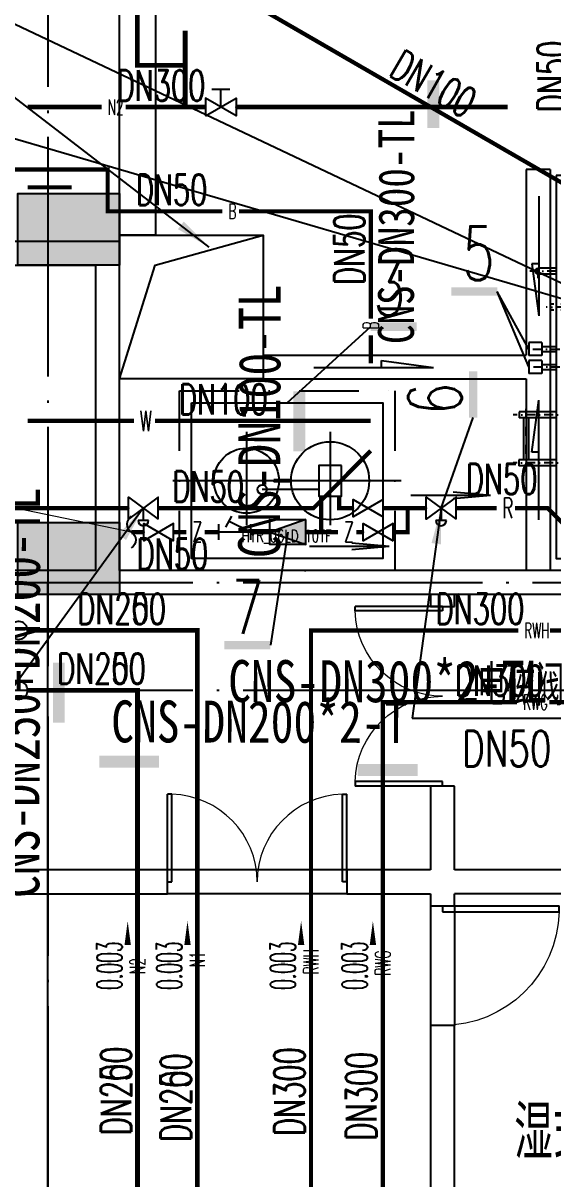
# Model space of a CAD drawing. Extents: x 179183 to 294833, y 947252 to 1004652.
# Drawn here: x 215277 to 219706, y 971689 to 981342 of the extents above; entities that cross this region are included whole.
import ezdxf
from ezdxf.enums import TextEntityAlignment as Align

# ---------------------------------------------------------------- set-up
doc = ezdxf.new("R2010")
doc.units = 0
doc.header["$LTSCALE"] = 1000
for name, pattern in [('DASH', [0.35, 0.25, -0.1]), ('DASH_50', [0.175, 0.125, -0.05]), ('DASHDOT', [1, 0.5, -0.25, 0, -0.25]), ('DASHDOT2', [0.5, 0.25, -0.125, 0, -0.125]), ('DOTE', [2.42, 2, -0.2, 0.02, -0.2])]:
    doc.linetypes.add(name, pattern=pattern)
for name, color, linetype in [('a_bz', 2, 'Continuous'), ('a_shb', 2, 'Continuous'), ('a_shb_jc', 5, 'Continuous'), ('a_shg', 130, 'Continuous'), ('a_建筑_明沟', 1, 'Continuous'), ('a_建筑_明沟_bz', 141, 'Continuous'), ('a_水', 6, 'Continuous'), ('a_电', 5, 'Continuous'), ('DIM-暖回水', 3, 'Continuous'), ('DOOR_FIRE', 4, 'Continuous'), ('DOTE', 1, 'DOTE'), ('PIPE-安全阀泄水管', 3, 'Continuous'), ('PIPE-暖供水', 3, 'Continuous'), ('PIPE-暖回水', 2, 'DASH'), ('PIPE-热媒供水管', 30, 'Continuous'), ('PIPE-热媒回水管', 30, 'DASH'), ('PIPE-自来水管', 3, 'Z'), ('PIPE-补水管', 44, 'B1'), ('PIPE-软化水管', 3, 'R'), ('PUB_TEXT', 7, 'Continuous'), ('SHG', 130, 'Continuous'), ('TEXT-安全阀泄水管', 7, 'Continuous'), ('TEXT-暖供水', 7, 'Continuous'), ('TEXT-暖回水', 7, 'Continuous'), ('TEXT-热媒供水管', 7, 'Continuous'), ('TEXT-热媒回水管', 7, 'Continuous'), ('TEXT-空冷却供水', 7, 'Continuous'), ('TEXT-自来水管', 7, 'Continuous'), ('TEXT-补水管', 7, 'Continuous'), ('TEXT-软化水管', 7, 'Continuous'), ('VALUE-软化水管', 7, 'Continuous'), ('VALVE-暖供水', 7, 'Continuous'), ('VALVE-空冷热回水分区2', 7, 'Continuous'), ('WALL', 2, 'Continuous'), ('抗震支吊架', 2, 'Continuous'), ('结构柱子', 253, 'Continuous')]:
    doc.layers.add(name, color=color, linetype=linetype)
doc.layers.add('a_shb_ls', color=32, linetype='Continuous', lineweight=13)
doc.styles.add('_TCH_DIM', font='SIMPLEX', dxfattribs={"bigfont": 'GBCBIG'})
doc.styles.add('_THVAC_DIM', font='simplex.shx', dxfattribs={"width": 0.7, "height": 3, "bigfont": 'gbcbig.shx'})
doc.styles.add('_THVAC_PIPEDN', font='simplex.shx', dxfattribs={"width": 0.7, "height": 3, "bigfont": 'gbcbig.shx'})
doc.styles.add('_THVAC_PIPETEXT', font='simplex.shx', dxfattribs={"width": 0.7, "height": 1.5, "bigfont": 'gbcbig.shx'})
doc.styles.add('HZ', font='simplex.shx', dxfattribs={"width": 0.8, "bigfont": 'gbcbig.shx'})
doc.styles.add('kzcad', font='', dxfattribs={"width": 0.8})
doc.styles.get("Standard").update_dxf_attribs({"font": 'simplex.shx', "width": 0.7, "bigfont": 'gbcbig.shx'})
doc.styles.get('kzcad').set_extended_font_data('SimSun')
doc.linetypes.add('B1', pattern='A,2,-0.1,[" B",_THVAC_PIPETEXT,S=0.1,R=0,X=-0.1,Y=-0.08],-0.2', length=2.3)
doc.linetypes.add('R', pattern='A,2,-0.1,[" R",_THVAC_PIPETEXT,S=0.1,R=0,X=-0.05,Y=-0.08],-0.2', length=2.3)
doc.linetypes.add('Z', pattern='A,2,-0.1,[" Z",_THVAC_PIPETEXT,S=0.1,R=0,X=-0.1,Y=-0.08],-0.2', length=2.3)

# ---------------------------------------------------------------- blocks, each defined once
blk = doc.blocks.new('A$Cece2b452')
at = {"layer": 'a_shb', "linetype": 'DASH_50'}
for p, q in [((119, 0), (119, -70)), ((481, 0), (481, -70)), ((481, -40), (119, -40)), ((481, -70), (119, -70))]:
    blk.add_line(p, q, dxfattribs=at)
at = {"layer": 'a_shb', "color": 1, "linetype": 'DASHDOT2', "ltscale": 0.3}
for p, q in [((300, -623.4), (300, -0.5)), ((613.9, -300), (0.5, -300)), ((2100, -1125), (2100, -1582.8)), ((150, -1233.2), (150, -1366.8)), ((2025, -1200), (2175, -1200)), ((3050, -1233.2), (3050, -1366.8)), ((83.1, -1300), (216.9, -1300)), ((3116.9, -1300), (2983.1, -1300)), ((3167.4, -1350), (3362.8, -1350)), ((800, -1376.3), (800, -1860.3)), ((1200, -1375.8), (1200, -1859.8)), ((1600, -1690.9), (1600, -1468.5)), ((1750, -1694.3), (1750, -1467.4)), ((2400, -1500), (2400, -1719.9)), ((2341.5, -1650), (2458.5, -1650)), ((724.5, -1750), (1271.2, -1750))]:
    blk.add_line(p, q, dxfattribs=at)
at = {"layer": 'a_shb', "color": 1, "linetype": 'DASHDOT', "ltscale": 0.3}
for p, q in [((154.9, -426.6), (154.9, -187)), ((445.1, -426.6), (445.1, -187))]:
    blk.add_line(p, q, dxfattribs=at)
at = {"layer": 'a_shb'}
for p, q in [((144.9, -402.4), (144.9, -197.6)), ((144.9, -197.6), (164.9, -197.6)), ((164.9, -402.4), (164.9, -197.6)), ((435.1, -402.4), (435.1, -197.6)), ((435.1, -197.6), (455.1, -197.6)), ((455.1, -402.4), (455.1, -197.6)), ((144.9, -402.4), (164.9, -402.4)), ((435.1, -402.4), (455.1, -402.4)), ((3200, -1310), (3330.2, -1310)), ((3330.2, -1290), (3330.2, -1410)), ((3200, -1390), (3330.2, -1390)), ((775, -1500), (775, -1813.6)), ((825, -1500), (825, -1813.6)), ((1175, -1500.5), (1175, -1810.8)), ((1225, -1500.5), (1225, -1810.8)), ((1580, -1620), (1580, -1500)), ((1620, -1620), (1620, -1500)), ((1730, -1620), (1730, -1500)), ((1770, -1620), (1770, -1500)), ((2074.8, -1520), (2074.8, -1550.2)), ((2125.2, -1520), (2125.2, -1550.2)), ((2374.9, -1500), (2374.9, -1650)), ((2425.1, -1500), (2425.1, -1650)), ((1655.2, -1620), (1544.8, -1620)), ((1544.8, -1620), (1544.8, -1730)), ((1655.2, -1620), (1655.2, -1730)), ((1805.2, -1620), (1694.8, -1620)), ((1694.8, -1620), (1694.8, -1730)), ((1805.2, -1620), (1805.2, -1730)), ((2155.2, -1550.2), (2044.8, -1550.2)), ((825, -1730), (1175, -1730)), ((1655.2, -1730), (1544.8, -1730)), ((1805.2, -1730), (1694.8, -1730)), ((825, -1813.6), (775, -1813.6)), ((825, -1770), (1175, -1770)), ((1225, -1810.8), (1175, -1810.8))]:
    blk.add_line(p, q, dxfattribs=at)
at = {"layer": 'a_shb', "linetype": 'DASH', "ltscale": 0.2}
for p, q in [((2074.8, -1200), (2074.8, -1460)), ((2125.2, -1200), (2125.2, -1460))]:
    blk.add_line(p, q, dxfattribs=at)
at = {"layer": 'a_shb'}
blk.add_lwpolyline([(3200, -1500), (0, -1500), (0, 0), (3200, 0)], close=True, dxfattribs=at)
for centre, radius in [((300, -300), 275), ((150, -1300), 50), ((3050, -1300), 50)]:
    blk.add_circle(centre, radius, dxfattribs=at)
at = {"layer": 'a_shb', "linetype": 'DASH', "ltscale": 4}
blk.add_circle((300, -300), 250, dxfattribs=at)
at = {"layer": 'a_shb', "linetype": 'DASH', "ltscale": 0.2}
blk.add_circle((2100, -1200), 25.2, dxfattribs=at)
at = {"layer": 'a_shb'}
blk.add_arc((2400, -1650), 25.1, 180, 0, dxfattribs=at)
blk = doc.blocks.new('HYR_06LD_10TF')
at = {"layer": 'a_shb', "color": 1, "linetype": 'DASHDOT', "ltscale": 500}
for p, q in [((462, 1058.1), (462, 278.6)), ((1160, 1058.1), (1160, 278.6)), ((1754, 650), (-154, 650))]:
    blk.add_line(p, q, dxfattribs=at)
at = {"layer": 'a_shb'}
for p, q in [((833.7, 658.7), (688.6, 658.7)), ((688.6, 658.7), (688.6, 641.3)), ((833.7, 641.3), (688.6, 641.3)), ((1064.4, 576.9), (592, 576.9))]:
    blk.add_line(p, q, dxfattribs=at)
for points in [[(0, 1300), (1600, 1300), (1600, 0), (0, 0)], [(1255.6, 778.4), (1064.4, 778.4), (1064.4, 521.6), (1255.6, 521.6)]]:
    blk.add_lwpolyline(points, close=True, dxfattribs=at)
for centre, radius in [((1160, 650), 326.3), ((460.3, 650), 271.9), ((592, 576.9), 39.2)]:
    blk.add_circle(centre, radius, dxfattribs=at)
at = {"layer": 'a_shb_jc', "linetype": 'DASHDOT'}
blk.add_lwpolyline([(-100, 1400), (1700, 1400), (1700, -100), (-100, -100)], close=True, dxfattribs=at)
at = {"layer": 'a_shb_ls', "insert": (418, 240.6), "char_height": 102.629, "width": 898, "attachment_point": 1}
blk.add_mtext('HYR_06LD_10TF', dxfattribs=at)
blk = doc.blocks.new('坡向')
at = {"layer": 'SHG', "color": 1}
for p, q in [((0, 0), (1000, 0)), ((565.5, 60), (1000, 0)), ((565.5, 0), (565.5, 60))]:
    blk.add_line(p, q, dxfattribs=at)
blk = doc.blocks.new('A$C69e6fe54')
at = {"layer": 'a_建筑_明沟'}
for p, q in [((7600, 3350), (7600, 1800)), ((7800, 3350), (7600, 3350)), ((7800, 3350), (7800, 0)), ((5400, 1800), (7600, 1800)), ((5400, 1600), (7600, 1600)), ((7600, 1600), (7600, 0)), ((7800, 0), (7600, 0))]:
    blk.add_line(p, q, dxfattribs=at)
for points in [[(4500.1, 2800), (4200.1, 2800), (4200.1, 17750), (4500.1, 17750)], [(5400, 1600), (4200.1, 1600.3), (4200.1, 2800), (5400, 2800)]]:
    blk.add_lwpolyline(points, close=True, dxfattribs=at)
blk.add_lwpolyline([(4200.1, 1600.3), (4496.7, 2551.7), (5400, 2800)], dxfattribs=at)
at = {"layer": 'a_建筑_明沟', "xscale": -1, "rotation": 90}
blk.add_blockref('坡向', (7705, 3126.9), dxfattribs=at)
at = {"layer": 'a_建筑_明沟'}
blk.add_blockref('坡向', (5823.2, 1695.1), dxfattribs=at)
at = {"layer": 'a_建筑_明沟', "rotation": 90}
blk.add_blockref('坡向', (7705, 423.2), dxfattribs=at)
blk = doc.blocks.new('流向')
at = {"layer": 'a_bz', "color": 3}
for q in [(0, 0), (533, 41), (533, -41)]:
    blk.add_line((1000, 0), q, dxfattribs=at)
blk = doc.blocks.new('$DorLib2D$00000001')
for p, q in [((0.45, 0.975), (0.5, 0.975)), ((0.45, 0), (0.45, 0.975)), ((0.5, 0), (0.5, 0.975)), ((0.5, 0), (0.45, 0))]:
    blk.add_line(p, q)
at = {"lineweight": 13}
blk.add_arc((0.475, 0), 0.975, 91.46928, 180, dxfattribs=at)
blk = doc.blocks.new('$DorLib2D$00000002')
for p, q in [((-0.5, 0), (-0.5, 0.4875)), ((-0.475, 0.4875), (-0.5, 0.4875)), ((-0.475, 0), (-0.475, 0.4875)), ((0.475, 0), (0.475, 0.4875)), ((0.475, 0.4875), (0.5, 0.4875)), ((0.5, 0), (0.5, 0.4875)), ((-0.5, 0), (-0.475, 0)), ((0.5, 0), (0.475, 0))]:
    blk.add_line(p, q)
at = {"lineweight": 13}
for centre, start, end in [((-0.4875, 0), 0, 88.53072), ((0.4875, 0), 91.46928, 180)]:
    blk.add_arc(centre, 0.4875, start, end, dxfattribs=at)
blk = doc.blocks.new('A$C325A3371')
at = {"layer": '结构柱子'}
h = blk.add_hatch(color=6, dxfattribs=at)
h.dxf.hatch_style = 1
h.paths.add_polyline_path([(28007, 22367.9), (27157, 22367.9), (27157, 22967.9), (28007, 22967.9)])
h = blk.add_hatch(color=6, dxfattribs=at)
h.dxf.hatch_style = 1
h.paths.add_polyline_path([(28007.1, 19617.9), (27157.1, 19617.9), (27157.1, 20217.9), (28007.1, 20217.9)])
at = {"layer": 'DOOR_FIRE'}
for p, q in [((29907.1, 17317.9), (28407.1, 17317.9)), ((29907.1, 17117.9), (28407.1, 17117.9)), ((30607.1, 17017.9), (30607.1, 16017.9)), ((30807.1, 17017.9), (30807.1, 16017.9))]:
    blk.add_line(p, q, dxfattribs=at)
at = {"layer": 'DOTE'}
for p, q in [((27407.1, 45218.8), (27407.1, 0)), ((0, 19717.9), (34006.4, 19717.9)), ((0, 18817.9), (34006.4, 18817.9))]:
    blk.add_line(p, q, dxfattribs=at)
at = {"layer": 'WALL'}
for p, q in [((22107.1, 22567.9), (28007.1, 22567.9)), ((28007.1, 19817.9), (28007.1, 22567.9)), ((22107.1, 22367.9), (27807.1, 22367.9)), ((27807.1, 19817.9), (27807.1, 22367.9)), ((27807.1, 19817.9), (22107.1, 19817.9)), ((30707.1, 19817.9), (28007.1, 19817.9)), ((33257.1, 19817.9), (30707.1, 19817.9)), ((27907.1, 19617.9), (22107.1, 19617.9)), ((30707.1, 19617.9), (27907.1, 19617.9)), ((30607.1, 19617.9), (30607.1, 19517.9)), ((33257.1, 19617.9), (30707.1, 19617.9)), ((30807.1, 19517.9), (30807.1, 19617.9)), ((30607.1, 19517.9), (30807.1, 19517.9)), ((30807.1, 18017.9), (30607.1, 18017.9)), ((30607.1, 18017.9), (30607.1, 17317.9)), ((30807.1, 17317.9), (30807.1, 18017.9)), ((28407.1, 17317.9), (13907.1, 17317.9)), ((28407.1, 17117.9), (28407.1, 17317.9)), ((30607.1, 17317.9), (29907.1, 17317.9)), ((29907.1, 17317.9), (29907.1, 17117.9)), ((33257.1, 17317.9), (30807.1, 17317.9)), ((13907.1, 17117.9), (28407.1, 17117.9)), ((29907.1, 17117.9), (30607.1, 17117.9)), ((30607.1, 17117.9), (30607.1, 17017.9)), ((30807.1, 17017.9), (30807.1, 17117.9)), ((33257.1, 17117.9), (30807.1, 17117.9)), ((30607.1, 17017.9), (30807.1, 17017.9)), ((30807.1, 16017.9), (30607.1, 16017.9)), ((30607.1, 16017.9), (30607.1, 12117.9)), ((30807.1, 12117.9), (30807.1, 16017.9))]:
    blk.add_line(p, q, dxfattribs=at)
at = {"layer": '结构柱子', "color": 6}
for points in [[(28007, 22367.9), (27157, 22367.9), (27157, 22967.9), (28007, 22967.9)], [(28007.1, 19617.9), (27157.1, 19617.9), (27157.1, 20217.9), (28007.1, 20217.9)]]:
    blk.add_lwpolyline(points, close=True, dxfattribs=at)
at = {"layer": 'DOOR_FIRE', "zscale": 200.0000000010477}
for name, p, xscale, yscale, rotation in [('$DorLib2D$00000002', (30707.1, 18767.9), 1500, -1500, 270), ('$DorLib2D$00000002', (29157.1, 17217.9), -1500, -1500, 180.0000000045256), ('$DorLib2D$00000001', (30707.1, 16517.9), -1000, 1000, 270)]:
    blk.add_blockref(name, p, dxfattribs=dict(at, xscale=xscale, yscale=yscale, rotation=rotation))
at = {"layer": 'PUB_TEXT', "color": 1}
blk.add_text('湿式报', height=450, dxfattribs=at).set_placement((31306.1, 14900.6))
blk = doc.blocks.new('$VALVE$00000300')
for p, q in [((-43.8, 103.1), (43.8, 103.1)), ((0, 0), (0, 103))]:
    blk.add_line(p, q)
blk.add_lwpolyline([(-124.8, 91.2), (-124.8, -91.2), (124.8, 91.2), (124.8, -91.2), (-124.8, 91.2)])
blk.add_arc((0, 103.1), 43.8, 0, 180)
for p in [(-124.8, 0), (124.8, 0)]:
    blk.add_point(p)
blk = doc.blocks.new('$VALVE$00000913')
for points in [[(-75.6, 148.6), (75.6, 148.6)], [(0, 0), (0, 148.6)]]:
    blk.add_lwpolyline(points)
blk.add_lwpolyline([(-127.8, -73.8), (127.8, 73.8), (127.8, -73.8), (-127.8, 73.8)], close=True)
for p in [(-127.8, 0), (127.8, 0)]:
    blk.add_point(p)
blk = doc.blocks.new('$VALVE$00000295')
blk.add_lwpolyline([(-125.2, 72.3), (-125.2, -72.3), (125.2, 72.3), (125.2, -72.3), (-125.2, 72.3)])
for p in [(-125.2, 0), (125.2, 0)]:
    blk.add_point(p)
blk = doc.blocks.new('$VALVE$00000822')
blk.add_hatch(color=256).paths.add_polyline_path([(125.3, -0.1), (-125.2, 87.2), (-125.2, -87.4)])
blk.add_lwpolyline([(-125.2, -87.4), (125.3, -0.1), (-125.2, 87.2)], close=True)
blk.add_lwpolyline([(-125.2, 87.2), (125.3, 87.2), (125.3, -87.4), (-125.2, -87.4)])
for p in [(-124.8, -0.1), (125.3, -0.1)]:
    blk.add_point(p)
blk = doc.blocks.new('$VALVE$00000797')
for p, q in [((-250, 122), (-250, -122)), ((-250, 0), (250, 0)), ((-250, 0), (92, -167)), ((250, -122), (250, 122)), ((49, -247), (141, -75))]:
    blk.add_line(p, q)
for p in [(-250, 0), (250, 0)]:
    blk.add_point(p)

msp = doc.modelspace()

# ---------------------------------------------------------------- hatches: boundary and pattern name
at = {"layer": 'PIPE-暖供水', "linetype": 'Continuous'}
for points in [[(216734, 976270.1), (216754, 976270.1), (216754, 976290.1)], [(216734, 976270.1), (216734, 976290.1), (216754, 976290.1)], [(216734, 976270.1), (216754, 976270.1), (216754, 976290.1)], [(216734, 976270.1), (216734, 976290.1), (216754, 976290.1)]]:
    msp.add_hatch(color=256, dxfattribs=at).paths.add_polyline_path(points)
at = {"layer": 'PIPE-暖回水', "linetype": 'DASH'}
for points in [[(216232, 980988.9), (216212, 980988.9), (216212, 980968.9)], [(216232, 980988.9), (216232, 980968.9), (216212, 980968.9)], [(216234, 975770.1), (216254, 975770.1), (216254, 975790.1)], [(216234, 975770.1), (216234, 975790.1), (216254, 975790.1)], [(216234, 975770.1), (216254, 975770.1), (216254, 975790.1)], [(216234, 975770.1), (216234, 975790.1), (216254, 975790.1)]]:
    msp.add_hatch(color=256, dxfattribs=at).paths.add_polyline_path(points)
at = {"layer": 'PIPE-热媒供水管', "linetype": 'Continuous'}
for points in [[(218284, 975670.1), (218266.5, 975670.1), (218266.5, 975687.6)], [(218284, 975670.1), (218284, 975687.6), (218266.5, 975687.6)], [(218284, 975670.1), (218266.5, 975670.1), (218266.5, 975687.6)], [(218284, 975670.1), (218284, 975687.6), (218266.5, 975687.6)]]:
    msp.add_hatch(color=256, dxfattribs=at).paths.add_polyline_path(points)
at = {"layer": 'PIPE-热媒回水管'}
for points in [[(217684, 976270.1), (217666.5, 976270.1), (217666.5, 976287.6)], [(217684, 976270.1), (217684, 976287.6), (217666.5, 976287.6)], [(217684, 976270.1), (217666.5, 976270.1), (217666.5, 976287.6)], [(217684, 976270.1), (217684, 976287.6), (217666.5, 976287.6)]]:
    msp.add_hatch(color=256, dxfattribs=at).paths.add_polyline_path(points)
at = {"layer": 'PIPE-自来水管'}
for points in [[(218492.8, 977091.3), (218492.8, 977073.8), (218510.3, 977073.8)], [(218492.8, 977091.3), (218510.3, 977091.3), (218510.3, 977073.8)]]:
    msp.add_hatch(color=256, dxfattribs=at).paths.add_polyline_path(points)
at = {"layer": 'PIPE-补水管'}
for points in [[(215984, 980120.1), (215984, 980137.6), (216001.5, 980137.6)], [(215984, 980120.1), (216001.5, 980120.1), (216001.5, 980137.6)], [(215984, 979770.1), (215966.5, 979770.1), (215966.5, 979752.6)], [(215984, 979770.1), (215984, 979752.6), (215966.5, 979752.6)], [(218184, 979770.1), (218184, 979787.6), (218201.5, 979787.6)], [(218184, 979770.1), (218201.5, 979770.1), (218201.5, 979787.6)]]:
    msp.add_hatch(color=256, dxfattribs=at).paths.add_polyline_path(points)
at = {"layer": 'PIPE-软化水管'}
for points in [[(217705.2, 977291.3), (217717.6, 977278.9), (217712.5, 977273.8)], [(217705.2, 977291.3), (217705.2, 977273.8), (217712.5, 977273.8)], [(217919.3, 977291.3), (217901.8, 977291.3), (217901.8, 977273.8)], [(217919.3, 977291.3), (217919.3, 977273.8), (217901.8, 977273.8)], [(219662.9, 977291.3), (219675.2, 977303.7), (219670.1, 977308.8)], [(219662.9, 977291.3), (219662.9, 977308.8), (219670.1, 977308.8)]]:
    msp.add_hatch(color=256, dxfattribs=at).paths.add_polyline_path(points)

# ---------------------------------------------------------------- linework, layer by layer
at = {"layer": 'a_bz'}
for p, q in [((219504, 978470.1), (219241.8, 979100)), ((219504, 978620.1), (219241.8, 979100)), ((217484, 978170.1), (218182, 978806.7)), ((218772.2, 977291.3), (219040.2, 978047.6)), ((217491.6, 977091.3), (217344.7, 976147))]:
    msp.add_line(p, q, dxfattribs=at)
at = {"layer": 'a_bz', "lineweight": 0}
msp.add_line((216181.8, 977091.3), (214490.2, 977438.6), dxfattribs=at)
at = {"layer": 'a_bz', "const_width": 70}
for points in [[(218856.2, 979100), (219241.8, 979100)], [(218567.5, 978806.7), (218182, 978806.7)], [(219040.2, 978433.1), (219040.2, 978047.6)], [(217344.7, 976147), (216959.1, 976147)]]:
    msp.add_lwpolyline(points, dxfattribs=at)
at = {"layer": 'a_bz'}
msp.add_lwpolyline([(216181.8, 977222.9, 0.56619), (216181.8, 977091.3, -0.56619), (216181.8, 976959.7)], format="xyb", dxfattribs=at)
at = {"layer": 'a_shb'}
for centre in [(215239.5, 976270.1), (215239.5, 975770.1)]:
    msp.add_arc(centre, 75, 214.1936, 150.52076, dxfattribs=at)
at = {"layer": 'a_建筑_明沟_bz'}
msp.add_line((215484, 957882.2), (215484, 976661), dxfattribs=at)
at = {"layer": 'a_电'}
for p, q in [((220484, 978835), (206717.5, 985348)), ((216834, 979470.1), (210005.9, 984705.2)), ((220484, 978835), (206717.5, 982848)), ((216282, 977291.3), (213033, 972825.5)), ((218772.2, 977291.3), (218529.7, 975537.1)), ((218529.7, 975537.1), (219822.3, 975537.1))]:
    msp.add_line(p, q, dxfattribs=at)
for points in [[(216834, 979470.1, 0, 80, 0), (216596, 979652.7, 0, 0, 0)], [(216282, 977291.3, 0, 80, 0), (216105.5, 977048.7, 0, 0, 0)], [(218772.2, 977291.3, 0, 80, 0), (218731.1, 976994.1, 0, 0, 0)]]:
    msp.add_lwpolyline(points, format="xyseb", dxfattribs=at)
at = {"layer": 'DIM-暖回水'}
for points in [[(219650, 976362, 0, 0, 0), (220290, 976362, 0, 53.3, 0), (220090, 976362, 0, 0, 0)], [(219650, 975762, 0, 0, 0), (220290, 975762, 0, 53.3, 0), (220090, 975762, 0, 0, 0)], [(216151.5, 973202.5, 0, 0, 0), (216151.5, 973842.5, 0, 53.3, 0), (216151.5, 973642.5, 0, 0, 0)], [(216651.5, 973202.5, 0, 0, 0), (216651.5, 973842.5, 0, 53.3, 0), (216651.5, 973642.5, 0, 0, 0)], [(217601.5, 973202.5, 0, 0, 0), (217601.5, 973842.5, 0, 53.3, 0), (217601.5, 973642.5, 0, 0, 0)], [(218201.5, 973202.5, 0, 0, 0), (218201.5, 973842.5, 0, 53.3, 0), (218201.5, 973642.5, 0, 0, 0)]]:
    msp.add_lwpolyline(points, format="xyseb", dxfattribs=at)
at = {"layer": 'PIPE-安全阀泄水管', "const_width": 35}
for points in [[(216903, 981670.1), (219934, 979920.1)], [(215314.5, 978020.1), (216203.5, 978020.1)], [(216378.9, 978020.1), (218184, 978020.1)]]:
    msp.add_lwpolyline(points, dxfattribs=at)
at = {"layer": 'PIPE-安全阀泄水管', "linetype": 'Continuous', "const_width": 35}
msp.add_lwpolyline([(215314.5, 979970.1), (215684, 979970.1)], dxfattribs=at)
at = {"layer": 'PIPE-暖供水', "linetype": 'Continuous', "const_width": 40}
for points in [[(215314.5, 976270.1), (216734, 976270.1)], [(215314.5, 976270.1), (216734, 976270.1)], [(216734, 976270.1), (216734, 970855.1)], [(216734, 976270.1), (216734, 973584.1)], [(216734, 973407.8), (216734, 970855.1)]]:
    msp.add_lwpolyline(points, dxfattribs=at)
at = {"layer": 'PIPE-暖回水', "linetype": 'DASH', "const_width": 40}
for points in [[(216232, 980988.9), (216232, 981549.9)], [(216632, 980988.9), (216632, 981280.3)], [(216632, 980988.9), (216232, 980988.9)], [(216632, 980988.9), (216632, 980640.8)], [(215314.5, 980640.8), (215934.1, 980640.8)], [(216135.9, 980640.8), (216632, 980640.8)], [(216632, 980640.8), (216802.7, 980640.8)], [(217058.3, 980640.8), (219328.5, 980640.8)], [(215314.5, 975770.1), (216234, 975770.1)], [(215314.5, 975770.1), (216234, 975770.1)], [(216234, 975770.1), (216234, 970823.4)], [(216234, 975770.1), (216234, 973552.4)], [(216234, 973350.6), (216234, 970823.4)]]:
    msp.add_lwpolyline(points, dxfattribs=at)
at = {"layer": 'PIPE-热媒供水管', "linetype": 'Continuous', "const_width": 35}
for points in [[(218284, 975670.1), (218284, 971124.8)], [(219406, 975670.1), (218284, 975670.1)], [(218284, 975670.1), (218284, 973607.3)], [(219406, 975670.1), (218284, 975670.1)], [(220984, 975670.1), (219675.6, 975670.1)], [(220984, 975670.1), (219675.6, 975670.1)], [(218284, 973337.7), (218284, 970878.3)]]:
    msp.add_lwpolyline(points, dxfattribs=at)
at = {"layer": 'PIPE-热媒回水管', "const_width": 35}
for points in [[(217684, 976270.1), (217684, 971132.4)], [(219416.4, 976270.1), (217684, 976270.1)], [(217684, 976270.1), (217684, 973614.9)], [(219416.4, 976270.1), (217684, 976270.1)], [(220484, 976270.1), (219683.2, 976270.1)], [(220484, 976270.1), (219683.2, 976270.1)], [(217684, 973348.1), (217684, 970885.9)]]:
    msp.add_lwpolyline(points, dxfattribs=at)
at = {"layer": 'PIPE-自来水管', "const_width": 35}
for points in [[(217769, 977391.7), (217769, 977091.3)], [(218492.8, 977291.3), (218492.8, 977091.3)], [(216285.4, 977091.3), (216181.8, 977091.3)], [(216641.9, 977091.3), (216535.8, 977091.3)], [(216909.7, 977091.3), (216794.7, 977091.3)], [(217341.6, 977091.3), (217180.7, 977091.3)], [(217769, 977091.3), (217641.7, 977091.3)], [(217910.8, 977091.3), (217769, 977091.3)], [(218120, 977091.3), (218063.5, 977091.3)], [(218492.8, 977091.3), (218370.4, 977091.3)]]:
    msp.add_lwpolyline(points, dxfattribs=at)
at = {"layer": 'PIPE-补水管', "const_width": 35}
for points in [[(214972.8, 980120.1), (215984, 980120.1)], [(215984, 979770.1), (215984, 980120.1)], [(215984, 979770.1), (216943.2, 979770.1)], [(217082.8, 979770.1), (218184, 979770.1)], [(218184, 978873.8), (218184, 979770.1)], [(218184, 978500.4), (218184, 978734.2)]]:
    msp.add_lwpolyline(points, dxfattribs=at)
at = {"layer": 'PIPE-软化水管', "const_width": 35}
for points in [[(217705.2, 977291.3), (218184, 977770.1)], [(217919.3, 977391.7), (217919.3, 977291.3)], [(216157.2, 977291.3), (214929.2, 977291.3)], [(217705.2, 977291.3), (216406.8, 977291.3)], [(218037, 977291.3), (217919.3, 977291.3)], [(218647.4, 977291.3), (218287.3, 977291.3)], [(219236.1, 977291.3), (218896.9, 977291.3)], [(219662.9, 977291.3), (219388.9, 977291.3)], [(219662.9, 977291.3), (219934, 977020.1)]]:
    msp.add_lwpolyline(points, dxfattribs=at)
at = {"layer": '抗震支吊架', "color": 2, "const_width": 100}
for points in [[(218708, 980465.5), (218708, 980865.5)], [(217587.5, 977767), (217587.5, 978267)], [(215576, 975500), (215576, 976000)], [(215913.5, 975175), (216413.5, 975175)], [(218075, 975104.5), (218575, 975104.5)]]:
    msp.add_lwpolyline(points, dxfattribs=at)

# ---------------------------------------------------------------- block references
at = {"layer": 'a_shb', "xscale": -1, "rotation": 270}
msp.add_blockref('A$Cece2b452', (221234, 976870.1), dxfattribs=at)
at = {"layer": 'a_shb'}
msp.add_blockref('HYR_06LD_10TF', (216684, 976870.1), dxfattribs=at)
at = {"layer": 'a_shg', "xscale": -0.6666666666666665, "yscale": 0.6666666666666665, "zscale": 0.6666666666666665, "rotation": 180}
for p in [(218517.9, 977397.2), (217670.7, 976970.2)]:
    msp.add_blockref('流向', p, dxfattribs=at)
at = {"layer": 'a_建筑_明沟'}
msp.add_blockref('A$C69e6fe54', (211884, 976770.1), dxfattribs=at)
at = {"layer": 'a_水'}
msp.add_blockref('A$C325A3371', (188077, 956952.2), dxfattribs=at)
at = {"layer": 'VALUE-软化水管', "linetype": 'Continuous'}
for name, p, rotation in [('$VALVE$00000300', (216282, 977291.3), 179.9999636700477), ('$VALVE$00000295', (218162.2, 977291.3), 179.999977139064), ('$VALVE$00000300', (218772.2, 977291.3), 179.999977139064)]:
    msp.add_blockref(name, p, dxfattribs=dict(at, rotation=rotation))
at = {"layer": 'VALVE-暖供水', "linetype": 'Continuous'}
for p, rotation in [((216410.6, 977091.3), 180.0000000000673), ((218245.2, 977091.3), 180.0000000000368)]:
    msp.add_blockref('$VALVE$00000295', p, dxfattribs=dict(at, rotation=rotation))
at = {"layer": 'VALVE-暖供水', "linetype": 'Continuous', "rotation": 180.0000000000673}
for name, p, xscale, yscale, zscale in [('$VALVE$00000797', (217045.2, 977091.3), 0.5420054200542005, 0.5420054200542005, 0.5420054200542005), ('$VALVE$00000822', (217491.6, 977091.3), 1.2, 1.2, 1.2)]:
    msp.add_blockref(name, p, dxfattribs=dict(at, xscale=xscale, yscale=yscale, zscale=zscale))
at = {"layer": 'VALVE-空冷热回水分区2', "linetype": 'Continuous'}
msp.add_blockref('$VALVE$00000913', (216930.5, 980640.8), dxfattribs=at)

# ---------------------------------------------------------------- texts
at = {"layer": 'a_bz', "style": 'HZ', "width": 0.7}
for s, p in [('5', (219085, 979418.9, 10941.8)), ('3', (218338.7, 979125.6, 10941.8)), ('7', (217156, 976465.9, 10941.8))]:
    msp.add_text(s, height=450, dxfattribs=at).set_placement(p, align=Align.MIDDLE_CENTER)
msp.add_text('6', height=450, rotation=90, dxfattribs=at).set_placement((218721.2, 978204.3, 10941.8), align=Align.MIDDLE_CENTER)
at = {"layer": 'a_电', "color": 7, "style": '_TCH_DIM'}
msp.add_text('电磁阀', height=337.59, dxfattribs=at).set_placement((219073.2, 975642.1))
at = {"layer": 'a_电', "color": 7, "style": '_TCH_DIM', "width": 0.705882}
msp.add_text('DN50', height=297.5, dxfattribs=at).set_placement((218947.3, 975134.6))
at = {"layer": 'DIM-暖回水', "color": 7, "style": '_THVAC_DIM', "width": 0.494118}
for p in [(216105.5, 973267.9), (216605.5, 973267.9), (217555.5, 973267.9), (218155.5, 973267.9)]:
    msp.add_text('0.003', height=212.5, rotation=90, dxfattribs=at).set_placement(p)
at = {"layer": 'TEXT-安全阀泄水管', "style": '_THVAC_PIPEDN', "width": 0.658824}
msp.add_text('DN100', height=255, rotation=330, dxfattribs=at).set_placement((218323.1, 980910.8))
msp.add_text('DN100', height=255, dxfattribs=at).set_placement((216580, 978072.6))
at = {"layer": 'TEXT-暖供水', "linetype": 'Continuous'}
for s, height, style, width, p in [('Z', 170, '_THVAC_PIPETEXT', 0.576471, (216691.9, 977006.3)), ('Z', 170, '_THVAC_PIPETEXT', 0.576471, (217960.8, 977006.3)), ('DN250', 255, '_THVAC_PIPEDN', 0.658824, (215730.4, 976322.6)), ('DN200', 255, '_THVAC_PIPEDN', 0.658824, (215730.4, 976322.6))]:
    msp.add_text(s, height=height, dxfattribs=dict(at, style=style, width=width)).set_placement(p)
at = {"layer": 'TEXT-暖供水', "style": '_THVAC_PIPETEXT', "width": 0.576471}
msp.add_text('N1', height=127.5, rotation=90, dxfattribs=at).set_placement((216797.8, 973457.8))
at = {"layer": 'TEXT-暖供水', "linetype": 'Continuous', "style": '_THVAC_PIPEDN', "width": 0.658824}
for s in ['DN250', 'DN200']:
    msp.add_text(s, height=255, rotation=90, dxfattribs=at).set_placement((216681.5, 971996.6))
at = {"layer": 'TEXT-暖回水', "linetype": 'DASH', "style": '_THVAC_PIPEDN', "width": 0.658824}
for s, p in [('DN300', (216059.9, 980693.3)), ('DN250', (215562.2, 975822.6)), ('DN200', (215562.2, 975822.6))]:
    msp.add_text(s, height=255, dxfattribs=at).set_placement(p)
at = {"layer": 'TEXT-暖回水', "style": '_THVAC_PIPETEXT', "width": 0.576471}
msp.add_text('N2', height=127.5, dxfattribs=at).set_placement((215984.1, 980577))
msp.add_text('N2', height=127.5, rotation=90, dxfattribs=at).set_placement((216297.8, 973400.6))
at = {"layer": 'TEXT-暖回水', "linetype": 'DASH', "style": '_THVAC_PIPEDN', "width": 0.658824}
for s in ['DN250', 'DN200']:
    msp.add_text(s, height=255, rotation=90, dxfattribs=at).set_placement((216181.5, 972053.4))
at = {"layer": 'TEXT-热媒供水管', "linetype": 'Continuous', "style": '_THVAC_PIPEDN', "width": 0.658824}
msp.add_text('DN300', height=255, dxfattribs=at).set_placement((218888.1, 975722.6))
msp.add_text('DN300', height=255, dxfattribs=at).set_placement((218888.1, 975722.6))
at = {"layer": 'TEXT-热媒供水管', "style": '_THVAC_PIPETEXT', "width": 0.576471}
msp.add_text('RWG', height=127.5, dxfattribs=at).set_placement((219456, 975606.4))
msp.add_text('RWG', height=127.5, dxfattribs=at).set_placement((219456, 975606.4))
msp.add_text('RWG', height=127.5, rotation=90, dxfattribs=at).set_placement((218347.8, 973387.7))
at = {"layer": 'TEXT-热媒供水管', "linetype": 'Continuous', "style": '_THVAC_PIPEDN', "width": 0.658824}
msp.add_text('DN300', height=255, rotation=90, dxfattribs=at).set_placement((218231.5, 972009.5))
msp.add_text('DN300', height=255, rotation=90, dxfattribs=at).set_placement((218231.5, 972009.5))
at = {"layer": 'TEXT-热媒回水管'}
for s, height, style, width, p in [('DN300', 255, '_THVAC_PIPEDN', 0.658824, (218726.6, 976322.6)), ('DN300', 255, '_THVAC_PIPEDN', 0.658824, (218726.6, 976322.6)), ('RWH', 127.5, '_THVAC_PIPETEXT', 0.576471, (219466.4, 976206.4)), ('RWH', 127.5, '_THVAC_PIPETEXT', 0.576471, (219466.4, 976206.4))]:
    msp.add_text(s, height=height, dxfattribs=dict(at, style=style, width=width)).set_placement(p)
for s, height, style, width, p in [('RWH', 127.5, '_THVAC_PIPETEXT', 0.576471, (217747.8, 973398.1)), ('DN300', 255, '_THVAC_PIPEDN', 0.658824, (217631.5, 972047.5)), ('DN300', 255, '_THVAC_PIPEDN', 0.658824, (217631.5, 972047.5))]:
    msp.add_text(s, height=height, rotation=90, dxfattribs=dict(at, style=style, width=width)).set_placement(p)
at = {"layer": 'TEXT-空冷却供水', "linetype": 'Continuous', "style": '_THVAC_PIPETEXT', "width": 0.576471}
msp.add_text('W', height=170, dxfattribs=at).set_placement((216253.5, 977935.1))
at = {"layer": 'TEXT-自来水管', "style": '_THVAC_PIPEDN', "width": 0.658824}
msp.add_text('DN50', height=255, dxfattribs=at).set_placement((216227.3, 976781.5))
at = {"layer": 'TEXT-补水管'}
for s, height, style, width, p in [('DN50', 255, '_THVAC_PIPEDN', 0.658824, (219831.5, 980597.9)), ('DN50', 255, '_THVAC_PIPEDN', 0.658824, (218131.5, 979154.9)), ('B', 127.5, '_THVAC_PIPETEXT', 0.576471, (218247.8, 978784.2))]:
    msp.add_text(s, height=height, rotation=90, dxfattribs=dict(at, style=style, width=width)).set_placement(p)
for s, height, style, width, p in [('DN50', 255, '_THVAC_PIPEDN', 0.658824, (216220.2, 979822.6)), ('B', 127.5, '_THVAC_PIPETEXT', 0.576471, (216993.2, 979706.4))]:
    msp.add_text(s, height=height, dxfattribs=dict(at, style=style, width=width)).set_placement(p)
at = {"layer": 'TEXT-软化水管', "style": '_THVAC_PIPEDN', "width": 0.658824}
for rotation, p in [(359.99998, (218979.7, 977407.1)), (359.99996, (216525.7, 977343.8))]:
    msp.add_text('DN50', height=255, rotation=rotation, dxfattribs=at).set_placement(p)
at = {"layer": 'TEXT-软化水管', "linetype": 'Continuous', "style": '_THVAC_PIPETEXT', "width": 0.576471}
msp.add_text('R', height=170, rotation=359.99998, dxfattribs=at).set_placement((219286.1, 977206.3))
at = {"layer": '抗震支吊架', "color": 2, "style": 'kzcad', "width": 0.8}
for s, height, rotation, p in [('CNS-DN300-TL', 300, 89.88539, (218546, 979641.1)), ('CNS-DN100-TL', 350, 89.88539, (217427.5, 978017)), ('CNS-DN250+DN200-TL', 350, 89.88539, (215416, 975750)), ('CNS-DN300*2-TL', 350, 359.88539, (218325, 975670)), ('CNS-DN200*2-T', 350, 359.88539, (217251.6, 975332.8))]:
    msp.add_text(s, height=height, rotation=rotation, dxfattribs=at).set_placement(p, align=Align.CENTER)

doc.saveas('drawing.dxf')
